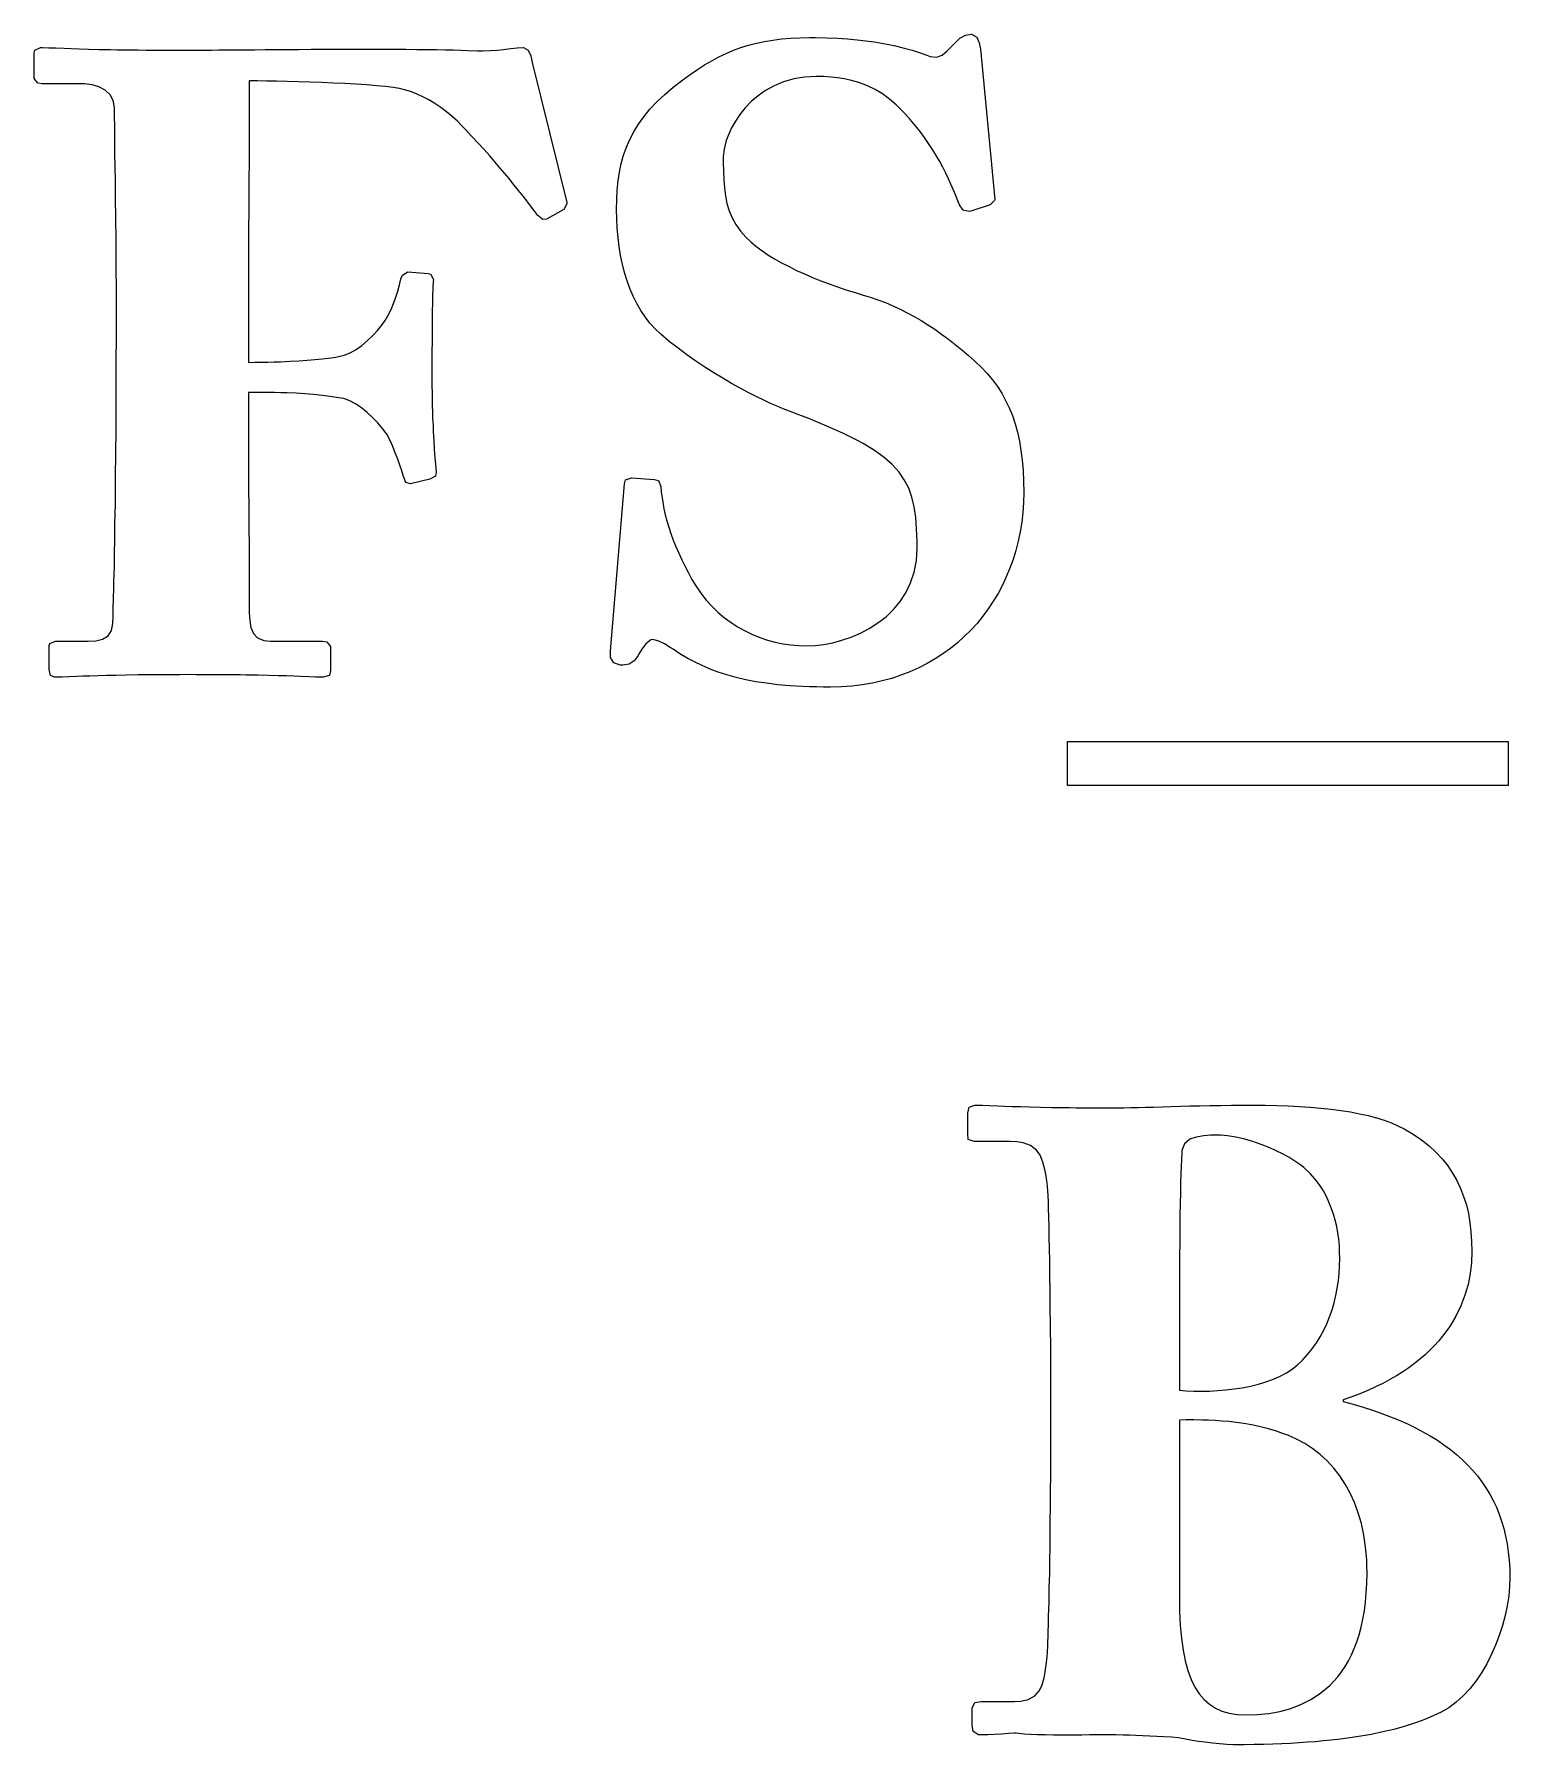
# Model space of a CAD drawing. Extents: x 9 to 342, y 7 to 196.
# Drawn here: x 107.5 to 114.53, y 12.86 to 21.01 of the extents above; entities that cross this region are included whole.
import ezdxf

# ---------------------------------------------------------------- set-up
doc = ezdxf.new("R2010")
doc.units = 0
doc.layers.add('BLACK', color=7, linetype='CONTINUOUS')

msp = doc.modelspace()

# ---------------------------------------------------------------- linework, layer by layer
at = {"layer": 'BLACK', "linetype": 'CONTINUOUS'}
for p, q in [((107.505, 20.9379), (107.532, 20.9513)), ((107.532, 20.9513), (107.542, 20.9511)), ((107.542, 20.9511), (107.572, 20.95)), ((107.572, 20.95), (107.603, 20.9487)), ((107.603, 20.9487), (107.645, 20.9471)), ((109.774, 20.9459), (109.804, 20.9492)), ((109.804, 20.9492), (109.834, 20.9513)), ((109.834, 20.9513), (109.856, 20.939)), ((110.835, 20.9376), (110.87, 20.9507)), ((110.87, 20.9507), (110.906, 20.9621)), ((110.906, 20.9621), (110.944, 20.9719)), ((110.944, 20.9719), (110.982, 20.98)), ((110.982, 20.98), (111.022, 20.9867)), ((111.022, 20.9867), (111.063, 20.9917)), ((111.063, 20.9917), (111.106, 20.9953)), ((111.106, 20.9953), (111.151, 20.9975)), ((111.151, 20.9975), (111.197, 20.9982)), ((111.197, 20.9982), (111.226, 20.998)), ((111.226, 20.998), (111.28, 20.9969)), ((111.28, 20.9969), (111.331, 20.9947)), ((111.331, 20.9947), (111.379, 20.9916)), ((111.379, 20.9916), (111.424, 20.9877)), ((111.424, 20.9877), (111.466, 20.983)), ((111.466, 20.983), (111.505, 20.9776)), ((111.505, 20.9776), (111.542, 20.9718)), ((111.542, 20.9718), (111.575, 20.9655)), ((111.575, 20.9655), (111.607, 20.9588)), ((111.607, 20.9588), (111.649, 20.9484)), ((111.853, 20.9351), (111.907, 20.9894)), ((111.907, 20.9894), (111.914, 20.9953)), ((111.914, 20.9953), (111.94, 21.0096)), ((111.94, 21.0096), (111.97, 21.0143)), ((111.97, 21.0143), (111.994, 21.0006)), ((111.994, 21.0006), (112.006, 20.9737)), ((112.006, 20.9737), (112.012, 20.9432)), ((107.502, 20.9256), (107.505, 20.9379)), ((107.502, 20.804), (107.502, 20.9256)), ((107.645, 20.9471), (107.678, 20.9459)), ((107.678, 20.9459), (107.716, 20.9447)), ((107.716, 20.9447), (107.76, 20.9434)), ((107.76, 20.9434), (107.81, 20.9422)), ((107.81, 20.9422), (107.866, 20.9411)), ((107.866, 20.9411), (107.896, 20.9406)), ((107.896, 20.9406), (107.928, 20.9401)), ((107.928, 20.9401), (107.962, 20.9397)), ((107.962, 20.9397), (107.998, 20.9393)), ((107.998, 20.9393), (108.035, 20.9389)), ((108.035, 20.9389), (108.074, 20.9386)), ((108.074, 20.9386), (108.115, 20.9384)), ((108.115, 20.9384), (108.158, 20.9382)), ((108.158, 20.9382), (108.203, 20.9381)), ((108.203, 20.9381), (108.25, 20.9381)), ((108.25, 20.9381), (108.273, 20.9382)), ((108.273, 20.9382), (108.318, 20.9386)), ((108.318, 20.9386), (108.347, 20.9389)), ((108.347, 20.9389), (108.381, 20.9392)), ((108.381, 20.9392), (108.419, 20.9395)), ((108.419, 20.9395), (108.46, 20.9399)), ((108.46, 20.9399), (108.505, 20.9402)), ((108.505, 20.9402), (108.552, 20.9406)), ((108.552, 20.9406), (108.603, 20.941)), ((108.603, 20.941), (108.655, 20.9414)), ((108.655, 20.9414), (108.709, 20.9417)), ((108.709, 20.9417), (108.765, 20.942)), ((108.765, 20.942), (108.822, 20.9423)), ((108.822, 20.9423), (108.879, 20.9426)), ((108.879, 20.9426), (108.937, 20.9428)), ((108.937, 20.9428), (108.995, 20.9429)), ((108.995, 20.9429), (109.053, 20.943)), ((109.053, 20.943), (109.11, 20.943)), ((109.11, 20.943), (109.167, 20.9429)), ((109.167, 20.9429), (109.221, 20.9427)), ((109.221, 20.9427), (109.274, 20.9425)), ((109.274, 20.9425), (109.325, 20.9421)), ((109.325, 20.9421), (109.374, 20.9416)), ((109.374, 20.9416), (109.42, 20.941)), ((109.42, 20.941), (109.462, 20.9403)), ((109.462, 20.9403), (109.501, 20.9394)), ((109.501, 20.9394), (109.537, 20.9384)), ((109.537, 20.9384), (109.568, 20.9372)), ((109.568, 20.9372), (109.615, 20.9344)), ((109.615, 20.9344), (109.641, 20.9348)), ((109.641, 20.9348), (109.675, 20.9365)), ((109.675, 20.9365), (109.708, 20.939)), ((109.708, 20.939), (109.739, 20.942)), ((109.739, 20.942), (109.774, 20.9459)), ((109.856, 20.939), (109.869, 20.9105)), ((109.869, 20.9105), (109.876, 20.8802)), ((109.876, 20.8802), (110.04, 20.2127)), ((110.663, 20.8461), (110.697, 20.868)), ((110.697, 20.868), (110.731, 20.8881)), ((110.731, 20.8881), (110.765, 20.9064)), ((110.765, 20.9064), (110.8, 20.9229)), ((110.8, 20.9229), (110.835, 20.9376)), ((111.649, 20.9484), (111.687, 20.9377)), ((111.687, 20.9377), (111.72, 20.9272)), ((111.72, 20.9272), (111.756, 20.9139)), ((111.756, 20.9139), (111.772, 20.9087)), ((111.772, 20.9087), (111.802, 20.9055)), ((111.802, 20.9055), (111.83, 20.9151)), ((111.83, 20.9151), (111.853, 20.9351)), ((112.012, 20.9432), (112.08, 20.2259)), ((107.52, 20.7809), (107.502, 20.804)), ((108.566, 20.7914), (108.527, 20.7915)), ((108.527, 20.7915), (108.527, 20.7724)), ((108.609, 20.7909), (108.566, 20.7914)), ((108.657, 20.7902), (108.609, 20.7909)), ((108.708, 20.7891), (108.657, 20.7902)), ((108.761, 20.7877), (108.708, 20.7891)), ((108.817, 20.786), (108.761, 20.7877)), ((108.873, 20.784), (108.817, 20.786)), ((110.548, 20.7614), (110.593, 20.7967)), ((110.593, 20.7967), (110.628, 20.8223)), ((110.628, 20.8223), (110.663, 20.8461)), ((111.073, 20.787), (111.029, 20.7686)), ((111.122, 20.8009), (111.073, 20.787)), ((111.174, 20.8097), (111.122, 20.8009)), ((111.231, 20.8128), (111.174, 20.8097)), ((111.266, 20.8121), (111.231, 20.8128)), ((111.299, 20.81), (111.266, 20.8121)), ((111.331, 20.8066), (111.299, 20.81)), ((111.362, 20.8018), (111.331, 20.8066)), ((111.391, 20.7956), (111.362, 20.8018)), ((111.433, 20.7837), (111.391, 20.7956)), ((107.54, 20.7783), (107.52, 20.7809)), ((107.713, 20.7783), (107.54, 20.7783)), ((107.743, 20.7772), (107.713, 20.7783)), ((107.779, 20.7724), (107.743, 20.7772)), ((107.81, 20.7637), (107.779, 20.7724)), ((107.841, 20.7476), (107.81, 20.7637)), ((107.864, 20.7256), (107.841, 20.7476)), ((107.879, 20.698), (107.864, 20.7256)), ((108.527, 20.7724), (108.527, 20.7371)), ((108.527, 20.7371), (108.527, 20.6874)), ((108.929, 20.7816), (108.873, 20.784)), ((108.983, 20.7789), (108.929, 20.7816)), ((109.037, 20.7759), (108.983, 20.7789)), ((109.087, 20.7724), (109.037, 20.7759)), ((109.134, 20.7686), (109.087, 20.7724)), ((109.176, 20.7645), (109.134, 20.7686)), ((109.213, 20.76), (109.176, 20.7645)), ((109.243, 20.7551), (109.213, 20.76)), ((109.267, 20.7498), (109.243, 20.7551)), ((109.295, 20.7412), (109.267, 20.7498)), ((109.324, 20.73), (109.295, 20.7412)), ((109.354, 20.7165), (109.324, 20.73)), ((109.383, 20.7009), (109.354, 20.7165)), ((110.47, 20.6914), (110.507, 20.7264)), ((110.507, 20.7264), (110.548, 20.7614)), ((110.952, 20.721), (110.919, 20.6931)), ((110.988, 20.7464), (110.952, 20.721)), ((111.029, 20.7686), (110.988, 20.7464)), ((111.473, 20.7688), (111.433, 20.7837)), ((111.51, 20.7508), (111.473, 20.7688)), ((111.545, 20.7297), (111.51, 20.7508)), ((111.579, 20.7054), (111.545, 20.7297)), ((111.611, 20.6781), (111.579, 20.7054)), ((107.885, 20.6647), (107.879, 20.698)), ((107.885, 20.6574), (107.885, 20.6647)), ((107.885, 20.6177), (107.885, 20.6574)), ((108.527, 20.6255), (108.526, 20.5905)), ((108.527, 20.6874), (108.527, 20.6578)), ((108.527, 20.6578), (108.527, 20.6255)), ((109.412, 20.6834), (109.383, 20.7009)), ((109.44, 20.6643), (109.412, 20.6834)), ((109.467, 20.6438), (109.44, 20.6643)), ((109.494, 20.6222), (109.467, 20.6438)), ((110.408, 20.6213), (110.437, 20.6565)), ((110.437, 20.6565), (110.47, 20.6914)), ((110.865, 20.6321), (110.844, 20.6003)), ((110.891, 20.6632), (110.865, 20.6321)), ((110.919, 20.6931), (110.891, 20.6632)), ((111.641, 20.6477), (111.611, 20.6781)), ((111.651, 20.6369), (111.641, 20.6477)), ((111.677, 20.6085), (111.651, 20.6369)), ((107.886, 20.582), (107.885, 20.6177)), ((107.886, 20.5377), (107.886, 20.582)), ((108.526, 20.5905), (108.526, 20.5532)), ((108.526, 20.5532), (108.526, 20.5139)), ((109.519, 20.5997), (109.494, 20.6222)), ((109.542, 20.5764), (109.519, 20.5997)), ((109.557, 20.5607), (109.542, 20.5764)), ((109.588, 20.5275), (109.557, 20.5607)), ((110.341, 20.5132), (110.36, 20.5498)), ((110.36, 20.5498), (110.382, 20.5858)), ((110.382, 20.5858), (110.408, 20.6213)), ((110.826, 20.5685), (110.812, 20.5373)), ((110.844, 20.6003), (110.826, 20.5685)), ((111.701, 20.5798), (111.677, 20.6085)), ((111.724, 20.5511), (111.701, 20.5798)), ((111.745, 20.5222), (111.724, 20.5511)), ((107.887, 20.4861), (107.886, 20.5377)), ((107.887, 20.4287), (107.887, 20.4861)), ((108.526, 20.5139), (108.526, 20.4727)), ((108.526, 20.4727), (108.526, 20.4299)), ((109.618, 20.4953), (109.588, 20.5275)), ((109.646, 20.4643), (109.618, 20.4953)), ((109.673, 20.4344), (109.646, 20.4643)), ((110.311, 20.4374), (110.325, 20.4758)), ((110.325, 20.4758), (110.341, 20.5132)), ((110.79, 20.4664), (110.786, 20.4318)), ((110.8, 20.5075), (110.79, 20.4664)), ((110.812, 20.5373), (110.8, 20.5075)), ((111.765, 20.4934), (111.745, 20.5222)), ((111.784, 20.4647), (111.765, 20.4934)), ((111.801, 20.4362), (111.784, 20.4647)), ((107.888, 20.3982), (107.887, 20.4287)), ((107.888, 20.3668), (107.888, 20.3982)), ((108.526, 20.3858), (108.525, 20.3406)), ((108.526, 20.4299), (108.526, 20.3858)), ((109.698, 20.4058), (109.673, 20.4344)), ((109.722, 20.3783), (109.698, 20.4058)), ((109.744, 20.3521), (109.722, 20.3783)), ((110.292, 20.3574), (110.3, 20.398)), ((110.3, 20.398), (110.311, 20.4374)), ((110.786, 20.4318), (110.786, 20.403)), ((110.786, 20.403), (110.787, 20.3611)), ((111.818, 20.4079), (111.801, 20.4362)), ((111.833, 20.38), (111.818, 20.4079)), ((111.847, 20.3525), (111.833, 20.38)), ((107.889, 20.3346), (107.888, 20.3668)), ((107.889, 20.3019), (107.889, 20.3346)), ((107.89, 20.2687), (107.889, 20.3019)), ((108.525, 20.3406), (108.525, 20.2945)), ((109.765, 20.3271), (109.744, 20.3521)), ((109.784, 20.3034), (109.765, 20.3271)), ((109.81, 20.2702), (109.784, 20.3034)), ((110.281, 20.2719), (110.285, 20.3154)), ((110.285, 20.3154), (110.292, 20.3574)), ((110.787, 20.3611), (110.789, 20.3206)), ((110.789, 20.3206), (110.792, 20.2816)), ((111.86, 20.3256), (111.847, 20.3525)), ((111.877, 20.2862), (111.86, 20.3256)), ((107.89, 20.2353), (107.89, 20.2687)), ((107.89, 20.2018), (107.89, 20.2353)), ((108.525, 20.2945), (108.525, 20.2479)), ((108.525, 20.2479), (108.525, 20.201)), ((109.834, 20.2402), (109.81, 20.2702)), ((109.855, 20.2132), (109.834, 20.2402)), ((110.278, 20.1797), (110.279, 20.2267)), ((110.279, 20.2267), (110.281, 20.2719)), ((110.792, 20.2816), (110.797, 20.244)), ((110.797, 20.244), (110.804, 20.2078)), ((111.893, 20.2484), (111.877, 20.2862)), ((111.907, 20.2125), (111.893, 20.2484)), ((112.079, 20.2215), (112.058, 20.2009)), ((112.08, 20.2259), (112.079, 20.2215)), ((107.891, 20.1684), (107.89, 20.2018)), ((107.891, 20.1353), (107.891, 20.1684)), ((107.891, 20.1026), (107.891, 20.1353)), ((108.525, 20.1539), (108.524, 20.107)), ((108.525, 20.201), (108.525, 20.1539)), ((109.873, 20.1894), (109.855, 20.2132)), ((109.884, 20.1753), (109.873, 20.1894)), ((109.903, 20.1499), (109.884, 20.1753)), ((109.926, 20.1309), (109.903, 20.1499)), ((109.943, 20.1335), (109.926, 20.1309)), ((110.027, 20.1797), (109.943, 20.1335)), ((110.041, 20.2068), (110.027, 20.1797)), ((110.04, 20.2127), (110.041, 20.2068)), ((110.279, 20.1343), (110.278, 20.1797)), ((110.281, 20.0896), (110.279, 20.1343)), ((110.804, 20.2078), (110.815, 20.1729)), ((110.815, 20.1729), (110.828, 20.1392)), ((110.828, 20.1392), (110.846, 20.1068)), ((111.912, 20.2009), (111.907, 20.2125)), ((111.929, 20.1765), (111.912, 20.2009)), ((111.958, 20.1692), (111.929, 20.1765)), ((111.966, 20.1716), (111.958, 20.1692)), ((112.058, 20.2009), (111.966, 20.1716)), ((107.892, 20.0706), (107.891, 20.1026)), ((107.892, 20.0394), (107.892, 20.0706)), ((108.524, 20.107), (108.524, 20.0605)), ((108.524, 20.0605), (108.524, 20.0147)), ((110.285, 20.0456), (110.281, 20.0896)), ((110.846, 20.1068), (110.868, 20.0756)), ((110.868, 20.0756), (110.895, 20.0456)), ((107.892, 20.0092), (107.892, 20.0394)), ((107.893, 19.9524), (107.892, 20.0092)), ((108.524, 20.0147), (108.524, 19.9698)), ((110.29, 20.0023), (110.285, 20.0456)), ((110.297, 19.96), (110.29, 20.0023)), ((110.895, 20.0456), (110.917, 20.0246)), ((110.917, 20.0246), (110.942, 20.0039)), ((110.942, 20.0039), (110.97, 19.9836)), ((110.97, 19.9836), (110.999, 19.9637)), ((107.893, 19.9016), (107.893, 19.9524)), ((107.893, 19.8582), (107.893, 19.9016)), ((108.524, 19.926), (108.523, 19.8836)), ((108.524, 19.9698), (108.524, 19.926)), ((110.306, 19.9187), (110.297, 19.96)), ((110.316, 19.8786), (110.306, 19.9187)), ((110.999, 19.9637), (111.031, 19.9442)), ((111.031, 19.9442), (111.064, 19.9252)), ((111.064, 19.9252), (111.1, 19.9068)), ((111.1, 19.9068), (111.136, 19.889)), ((111.136, 19.889), (111.174, 19.8718)), ((107.894, 19.8397), (107.893, 19.8582)), ((107.894, 19.5466), (107.894, 19.8397)), ((108.523, 19.8836), (108.523, 19.8429)), ((108.523, 19.8429), (108.523, 19.804)), ((109.235, 19.7902), (109.243, 19.8197)), ((109.243, 19.8197), (109.25, 19.8485)), ((109.25, 19.8485), (109.257, 19.8668)), ((109.257, 19.8668), (109.283, 19.8822)), ((109.283, 19.8822), (109.38, 19.8734)), ((109.38, 19.8734), (109.392, 19.8706)), ((109.392, 19.8706), (109.405, 19.8441)), ((109.404, 19.8366), (109.402, 19.8056)), ((109.405, 19.8441), (109.404, 19.8366)), ((110.328, 19.8396), (110.316, 19.8786)), ((110.341, 19.802), (110.328, 19.8396)), ((111.174, 19.8718), (111.212, 19.8553)), ((111.212, 19.8553), (111.252, 19.8395)), ((111.252, 19.8395), (111.291, 19.8245)), ((111.291, 19.8245), (111.331, 19.8103)), ((111.331, 19.8103), (111.371, 19.7969)), ((108.523, 19.804), (108.523, 19.7673)), ((108.523, 19.7673), (108.523, 19.733)), ((108.523, 19.733), (108.523, 19.7014)), ((109.203, 19.7026), (109.215, 19.7312)), ((109.215, 19.7312), (109.225, 19.7605)), ((109.225, 19.7605), (109.235, 19.7902)), ((109.4, 19.731), (109.399, 19.6956)), ((109.401, 19.7636), (109.4, 19.731)), ((109.402, 19.8056), (109.401, 19.7636)), ((110.357, 19.7658), (110.341, 19.802)), ((110.374, 19.7312), (110.357, 19.7658)), ((110.393, 19.6982), (110.374, 19.7312)), ((111.371, 19.7969), (111.41, 19.7845)), ((111.41, 19.7845), (111.449, 19.773)), ((111.449, 19.773), (111.487, 19.7615)), ((111.487, 19.7615), (111.523, 19.7489)), ((111.523, 19.7489), (111.559, 19.7352)), ((111.559, 19.7352), (111.594, 19.7203)), ((108.523, 19.7014), (108.523, 19.647)), ((108.523, 19.647), (108.523, 19.4506)), ((109.157, 19.6265), (109.174, 19.6498)), ((109.174, 19.6498), (109.189, 19.6753)), ((109.189, 19.6753), (109.203, 19.7026)), ((109.399, 19.6583), (109.398, 19.6199)), ((109.399, 19.6956), (109.399, 19.6583)), ((110.414, 19.6669), (110.393, 19.6982)), ((110.437, 19.6375), (110.414, 19.6669)), ((111.594, 19.7203), (111.629, 19.7044)), ((111.629, 19.7044), (111.663, 19.6874)), ((111.663, 19.6874), (111.696, 19.6692)), ((111.696, 19.6692), (111.729, 19.6499)), ((111.729, 19.6499), (111.762, 19.6295)), ((109.091, 19.5541), (109.118, 19.5806)), ((109.118, 19.5806), (109.138, 19.6026)), ((109.138, 19.6026), (109.157, 19.6265)), ((109.398, 19.6199), (109.398, 19.5812)), ((109.398, 19.5812), (109.398, 19.5431)), ((110.461, 19.6101), (110.437, 19.6375)), ((110.488, 19.5847), (110.461, 19.6101)), ((110.529, 19.5507), (110.488, 19.5847)), ((111.762, 19.6295), (111.795, 19.608)), ((111.795, 19.608), (111.827, 19.5852)), ((111.827, 19.5852), (111.859, 19.5614)), ((107.893, 19.4793), (107.894, 19.5466)), ((108.946, 19.4764), (108.98, 19.4849)), ((108.98, 19.4849), (109.008, 19.4964)), ((109.008, 19.4964), (109.036, 19.5119)), ((109.036, 19.5119), (109.064, 19.5312)), ((109.064, 19.5312), (109.091, 19.5541)), ((109.398, 19.5431), (109.397, 19.5064)), ((109.397, 19.5064), (109.397, 19.4719)), ((110.571, 19.5179), (110.529, 19.5507)), ((110.613, 19.4864), (110.571, 19.5179)), ((110.656, 19.4563), (110.613, 19.4864)), ((111.859, 19.5614), (111.891, 19.5364)), ((111.891, 19.5364), (111.923, 19.5102)), ((111.923, 19.5102), (111.955, 19.4828)), ((111.955, 19.4828), (111.987, 19.4543)), ((107.893, 19.4131), (107.893, 19.4793)), ((107.893, 19.3481), (107.893, 19.4131)), ((108.523, 19.4506), (108.554, 19.4508)), ((108.554, 19.4508), (108.585, 19.4512)), ((108.585, 19.4512), (108.615, 19.4519)), ((108.615, 19.4519), (108.646, 19.4528)), ((108.646, 19.4528), (108.676, 19.4539)), ((108.676, 19.4539), (108.72, 19.456)), ((108.72, 19.456), (108.763, 19.4584)), ((108.763, 19.4584), (108.803, 19.4612)), ((108.803, 19.4612), (108.84, 19.4642)), ((108.84, 19.4642), (108.874, 19.4675)), ((108.874, 19.4675), (108.905, 19.4709)), ((108.905, 19.4709), (108.939, 19.4755)), ((108.939, 19.4755), (108.946, 19.4764)), ((109.397, 19.4719), (109.397, 19.4405)), ((109.397, 19.4405), (109.397, 19.4008)), ((109.397, 19.4008), (109.397, 19.3664)), ((110.699, 19.4276), (110.656, 19.4563)), ((110.742, 19.4003), (110.699, 19.4276)), ((110.784, 19.3745), (110.742, 19.4003)), ((111.987, 19.4543), (112.017, 19.4264)), ((112.017, 19.4264), (112.044, 19.3974)), ((107.893, 19.2844), (107.893, 19.3481)), ((109.397, 19.3664), (109.397, 19.3374)), ((109.397, 19.3374), (109.398, 19.3074)), ((110.826, 19.3503), (110.784, 19.3745)), ((110.866, 19.3278), (110.826, 19.3503)), ((110.905, 19.3069), (110.866, 19.3278)), ((112.044, 19.3974), (112.07, 19.3674)), ((112.07, 19.3674), (112.093, 19.3361)), ((112.093, 19.3361), (112.114, 19.3036)), ((107.893, 19.2221), (107.893, 19.2844)), ((108.555, 19.3077), (108.523, 19.3077)), ((108.523, 19.3077), (108.523, 19.1473)), ((108.586, 19.3075), (108.555, 19.3077)), ((108.617, 19.3072), (108.586, 19.3075)), ((108.648, 19.3067), (108.617, 19.3072)), ((108.677, 19.3059), (108.648, 19.3067)), ((108.707, 19.305), (108.677, 19.3059)), ((108.75, 19.3031), (108.707, 19.305)), ((108.792, 19.3006), (108.75, 19.3031)), ((108.833, 19.2973), (108.792, 19.3006)), ((108.874, 19.2932), (108.833, 19.2973)), ((108.913, 19.2882), (108.874, 19.2932)), ((108.952, 19.2823), (108.913, 19.2882)), ((108.977, 19.2777), (108.952, 19.2823)), ((109.006, 19.2673), (108.977, 19.2777)), ((109.034, 19.2525), (109.006, 19.2673)), ((109.062, 19.234), (109.034, 19.2525)), ((109.398, 19.3074), (109.398, 19.2768)), ((109.398, 19.2768), (109.399, 19.2456)), ((109.399, 19.2456), (109.4, 19.2143)), ((110.943, 19.2877), (110.905, 19.3069)), ((110.979, 19.2703), (110.943, 19.2877)), ((111.012, 19.2548), (110.979, 19.2703)), ((111.043, 19.2412), (111.012, 19.2548)), ((111.072, 19.2295), (111.043, 19.2412)), ((112.114, 19.3036), (112.132, 19.2696)), ((112.132, 19.2696), (112.149, 19.2342)), ((107.892, 19.1611), (107.893, 19.2221)), ((107.892, 19.1015), (107.892, 19.1611)), ((109.089, 19.2124), (109.062, 19.234)), ((109.115, 19.1885), (109.089, 19.2124)), ((109.14, 19.1628), (109.115, 19.1885)), ((109.162, 19.1362), (109.14, 19.1628)), ((109.4, 19.2143), (109.401, 19.1831)), ((109.401, 19.1831), (109.403, 19.1521)), ((111.097, 19.2198), (111.072, 19.2295)), ((111.147, 19.2008), (111.097, 19.2198)), ((111.194, 19.1824), (111.147, 19.2008)), ((111.238, 19.1644), (111.194, 19.1824)), ((111.28, 19.1469), (111.238, 19.1644)), ((112.149, 19.2342), (112.164, 19.1971)), ((112.164, 19.1971), (112.177, 19.1583)), ((112.177, 19.1583), (112.188, 19.1177)), ((107.891, 19.0433), (107.892, 19.1015)), ((108.523, 19.1473), (108.523, 19.1337)), ((108.523, 19.1337), (108.523, 19.0973)), ((108.523, 19.0973), (108.523, 19.05)), ((109.182, 19.1092), (109.162, 19.1362)), ((109.199, 19.0776), (109.182, 19.1092)), ((109.211, 19.0502), (109.199, 19.0776)), ((109.403, 19.1521), (109.404, 19.1216)), ((109.404, 19.1216), (109.407, 19.0775)), ((109.407, 19.0775), (109.409, 19.036)), ((111.319, 19.1297), (111.28, 19.1469)), ((111.356, 19.1128), (111.319, 19.1297)), ((111.391, 19.0961), (111.356, 19.1128)), ((111.423, 19.0797), (111.391, 19.0961)), ((111.453, 19.0633), (111.423, 19.0797)), ((112.188, 19.1177), (112.198, 19.0752)), ((112.198, 19.0752), (112.205, 19.0306)), ((107.891, 18.9867), (107.891, 19.0433)), ((108.523, 19.05), (108.523, 18.9935)), ((108.523, 18.9935), (108.524, 18.9624)), ((109.223, 19.0201), (109.211, 19.0502)), ((109.235, 18.9893), (109.223, 19.0201)), ((109.409, 19.036), (109.412, 18.998)), ((109.412, 18.998), (109.414, 18.9643)), ((111.481, 19.0469), (111.453, 19.0633)), ((111.507, 19.0305), (111.481, 19.0469)), ((111.553, 18.9974), (111.507, 19.0305)), ((111.592, 18.9635), (111.553, 18.9974)), ((112.205, 19.0306), (112.211, 18.9839)), ((107.89, 18.9316), (107.891, 18.9867)), ((107.89, 18.8782), (107.89, 18.9316)), ((108.524, 18.9624), (108.524, 18.9297)), ((108.524, 18.9297), (108.524, 18.8957)), ((109.245, 18.96), (109.235, 18.9893)), ((109.256, 18.9284), (109.245, 18.96)), ((109.262, 18.9062), (109.256, 18.9284)), ((109.414, 18.9643), (109.418, 18.9275)), ((109.418, 18.9275), (109.414, 18.9086)), ((111.624, 18.9281), (111.592, 18.9635)), ((111.649, 18.8907), (111.624, 18.9281)), ((112.211, 18.9839), (112.215, 18.935)), ((112.215, 18.935), (112.217, 18.8837)), ((107.889, 18.8263), (107.89, 18.8782)), ((108.524, 18.8957), (108.524, 18.8605)), ((108.524, 18.8605), (108.524, 18.8244)), ((109.274, 18.8786), (109.262, 18.9062)), ((109.296, 18.8725), (109.274, 18.8786)), ((109.388, 18.8938), (109.296, 18.8725)), ((109.414, 18.9086), (109.388, 18.8938)), ((110.248, 18.0753), (110.316, 18.8718)), ((110.316, 18.8718), (110.321, 18.8902)), ((110.321, 18.8902), (110.349, 18.9011)), ((110.349, 18.9011), (110.458, 18.893)), ((110.458, 18.893), (110.478, 18.888)), ((110.478, 18.888), (110.488, 18.8593)), ((110.488, 18.8593), (110.49, 18.8343)), ((110.49, 18.8343), (110.496, 18.7948)), ((111.67, 18.851), (111.649, 18.8907)), ((111.685, 18.8082), (111.67, 18.851)), ((112.217, 18.8837), (112.218, 18.83)), ((112.218, 18.83), (112.217, 18.7824)), ((107.888, 18.7278), (107.889, 18.7762)), ((107.889, 18.7762), (107.889, 18.8263)), ((108.524, 18.8244), (108.525, 18.7876)), ((108.525, 18.7876), (108.525, 18.7503)), ((108.525, 18.7503), (108.525, 18.7128)), ((110.496, 18.7948), (110.503, 18.7532)), ((110.503, 18.7532), (110.51, 18.7245)), ((111.696, 18.762), (111.685, 18.8082)), ((111.704, 18.7118), (111.696, 18.762)), ((112.217, 18.7824), (112.214, 18.7353)), ((107.886, 18.6364), (107.887, 18.6812)), ((107.887, 18.6812), (107.888, 18.7278)), ((108.525, 18.7128), (108.525, 18.6752)), ((108.525, 18.6752), (108.525, 18.6379)), ((110.51, 18.7245), (110.518, 18.6951)), ((110.518, 18.6951), (110.527, 18.6651)), ((111.708, 18.6571), (111.704, 18.7118)), ((112.209, 18.689), (112.201, 18.6433)), ((112.214, 18.7353), (112.209, 18.689)), ((107.885, 18.5525), (107.886, 18.5935)), ((107.886, 18.5935), (107.886, 18.6364)), ((108.525, 18.6379), (108.526, 18.601)), ((108.526, 18.601), (108.526, 18.5648)), ((110.527, 18.6651), (110.537, 18.6346)), ((110.537, 18.6346), (110.548, 18.6038)), ((110.548, 18.6038), (110.56, 18.5727)), ((111.71, 18.5974), (111.708, 18.6571)), ((111.71, 18.5655), (111.71, 18.5974)), ((112.192, 18.5985), (112.181, 18.5545)), ((112.201, 18.6433), (112.192, 18.5985)), ((107.884, 18.5135), (107.885, 18.5525)), ((107.884, 18.4764), (107.884, 18.5135)), ((108.526, 18.5648), (108.526, 18.5294)), ((108.526, 18.5294), (108.526, 18.4952)), ((110.56, 18.5727), (110.574, 18.5413)), ((110.574, 18.5413), (110.588, 18.5099)), ((110.588, 18.5099), (110.604, 18.4785)), ((111.696, 18.4504), (111.707, 18.5057)), ((111.707, 18.5057), (111.709, 18.535)), ((111.709, 18.535), (111.71, 18.5655)), ((112.168, 18.5115), (112.152, 18.4694)), ((112.181, 18.5545), (112.168, 18.5115)), ((107.882, 18.4087), (107.883, 18.4415)), ((107.883, 18.4415), (107.884, 18.4764)), ((108.526, 18.4952), (108.526, 18.4623)), ((108.526, 18.4623), (108.526, 18.431)), ((108.526, 18.431), (108.527, 18.374)), ((110.604, 18.4785), (110.62, 18.4472)), ((110.62, 18.4472), (110.637, 18.4161)), ((111.679, 18.3996), (111.696, 18.4504)), ((112.135, 18.4284), (112.117, 18.3884)), ((112.152, 18.4694), (112.135, 18.4284)), ((107.88, 18.3233), (107.882, 18.378)), ((107.882, 18.378), (107.882, 18.4087)), ((108.527, 18.374), (108.527, 18.3259)), ((110.637, 18.4161), (110.656, 18.3852)), ((110.656, 18.3852), (110.68, 18.3503)), ((110.68, 18.3503), (110.705, 18.3177)), ((111.629, 18.3108), (111.657, 18.3531)), ((111.657, 18.3531), (111.679, 18.3996)), ((112.096, 18.3496), (112.073, 18.312)), ((112.117, 18.3884), (112.096, 18.3496)), ((107.878, 18.2417), (107.879, 18.2777)), ((107.879, 18.2777), (107.88, 18.3233)), ((108.527, 18.3259), (108.527, 18.2887)), ((108.527, 18.2887), (108.527, 18.257)), ((110.705, 18.3177), (110.733, 18.2874)), ((110.733, 18.2874), (110.762, 18.2594)), ((110.762, 18.2594), (110.792, 18.2337)), ((111.562, 18.2387), (111.597, 18.2727)), ((111.597, 18.2727), (111.629, 18.3108)), ((112.049, 18.2756), (112.023, 18.2406)), ((112.073, 18.312), (112.049, 18.2756)), ((107.871, 18.1736), (107.877, 18.2065)), ((107.877, 18.2065), (107.878, 18.2417)), ((108.527, 18.257), (108.529, 18.2184)), ((108.529, 18.2184), (108.535, 18.1877)), ((108.535, 18.1877), (108.547, 18.1592)), ((110.792, 18.2337), (110.824, 18.2104)), ((110.824, 18.2104), (110.857, 18.1893)), ((110.857, 18.1893), (110.89, 18.1705)), ((111.44, 18.1601), (111.482, 18.1825)), ((111.482, 18.1825), (111.523, 18.2087)), ((111.523, 18.2087), (111.562, 18.2387)), ((111.996, 18.207), (111.966, 18.1748)), ((112.023, 18.2406), (111.996, 18.207)), ((107.574, 18.1009), (107.576, 18.1103)), ((107.574, 17.9874), (107.574, 18.1009)), ((107.576, 18.1103), (107.603, 18.1222)), ((107.603, 18.1222), (107.751, 18.1222)), ((107.751, 18.1222), (107.759, 18.1222)), ((107.759, 18.1222), (107.795, 18.1242)), ((107.795, 18.1242), (107.828, 18.1311)), ((107.828, 18.1311), (107.855, 18.1471)), ((107.855, 18.1471), (107.871, 18.1736)), ((108.547, 18.1592), (108.567, 18.1373)), ((108.567, 18.1373), (108.597, 18.1248)), ((108.597, 18.1248), (108.628, 18.1222)), ((108.628, 18.1222), (108.876, 18.1222)), ((108.876, 18.1222), (108.896, 18.1196)), ((108.896, 18.1196), (108.914, 18.0965)), ((108.914, 18.0965), (108.914, 17.983)), ((110.417, 18.1096), (110.398, 18.0839)), ((110.441, 18.1282), (110.417, 18.1096)), ((110.45, 18.1295), (110.441, 18.1282)), ((110.479, 18.1228), (110.45, 18.1295)), ((110.506, 18.109), (110.479, 18.1228)), ((110.533, 18.0923), (110.506, 18.109)), ((110.89, 18.1705), (110.925, 18.1539)), ((110.925, 18.1539), (110.961, 18.1396)), ((110.961, 18.1396), (110.997, 18.1275)), ((110.997, 18.1275), (111.034, 18.1176)), ((111.034, 18.1176), (111.072, 18.11)), ((111.072, 18.11), (111.109, 18.1046)), ((111.109, 18.1046), (111.147, 18.1013)), ((111.147, 18.1013), (111.185, 18.1002)), ((111.185, 18.1002), (111.224, 18.1018)), ((111.224, 18.1018), (111.265, 18.1066)), ((111.265, 18.1066), (111.308, 18.1148)), ((111.308, 18.1148), (111.352, 18.1263)), ((111.352, 18.1263), (111.396, 18.1414)), ((111.396, 18.1414), (111.44, 18.1601)), ((111.903, 18.1149), (111.869, 18.0874)), ((111.935, 18.1441), (111.903, 18.1149)), ((111.966, 18.1748), (111.935, 18.1441)), ((110.249, 18.045), (110.248, 18.0753)), ((110.265, 18.0184), (110.249, 18.045)), ((110.295, 18.0084), (110.265, 18.0184)), ((110.362, 18.0286), (110.337, 18.0117)), ((110.38, 18.0542), (110.362, 18.0286)), ((110.383, 18.0584), (110.38, 18.0542)), ((110.398, 18.0839), (110.383, 18.0584)), ((110.547, 18.0834), (110.533, 18.0923)), ((110.58, 18.0619), (110.547, 18.0834)), ((110.614, 18.0417), (110.58, 18.0619)), ((110.649, 18.0229), (110.614, 18.0417)), ((110.686, 18.0054), (110.649, 18.0229)), ((111.758, 18.0151), (111.718, 17.9946)), ((111.796, 18.0374), (111.758, 18.0151)), ((111.833, 18.0615), (111.796, 18.0374)), ((111.869, 18.0874), (111.833, 18.0615)), ((107.58, 17.9577), (107.574, 17.9874)), ((107.599, 17.95), (107.58, 17.9577)), ((107.636, 17.9508), (107.599, 17.95)), ((107.667, 17.9519), (107.636, 17.9508)), ((107.705, 17.9534), (107.667, 17.9519)), ((107.734, 17.9545), (107.705, 17.9534)), ((107.767, 17.9556), (107.734, 17.9545)), ((107.805, 17.9568), (107.767, 17.9556)), ((107.846, 17.958), (107.805, 17.9568)), ((107.892, 17.9591), (107.846, 17.958)), ((107.942, 17.9601), (107.892, 17.9591)), ((107.998, 17.9609), (107.942, 17.9601)), ((108.027, 17.9613), (107.998, 17.9609)), ((108.058, 17.9616), (108.027, 17.9613)), ((108.091, 17.9619), (108.058, 17.9616)), ((108.124, 17.9621), (108.091, 17.9619)), ((108.159, 17.9623), (108.124, 17.9621)), ((108.196, 17.9624), (108.159, 17.9623)), ((108.233, 17.9625), (108.196, 17.9624)), ((108.274, 17.9624), (108.233, 17.9625)), ((108.312, 17.9623), (108.274, 17.9624)), ((108.349, 17.9621), (108.312, 17.9623)), ((108.385, 17.9619), (108.349, 17.9621)), ((108.419, 17.9616), (108.385, 17.9619)), ((108.452, 17.9613), (108.419, 17.9616)), ((108.483, 17.9609), (108.452, 17.9613)), ((108.513, 17.9605), (108.483, 17.9609)), ((108.569, 17.9596), (108.513, 17.9605)), ((108.619, 17.9585), (108.569, 17.9596)), ((108.664, 17.9574), (108.619, 17.9585)), ((108.705, 17.9562), (108.664, 17.9574)), ((108.741, 17.9551), (108.705, 17.9562)), ((108.772, 17.9539), (108.741, 17.9551)), ((108.812, 17.9524), (108.772, 17.9539)), ((108.842, 17.9511), (108.812, 17.9524)), ((108.876, 17.95), (108.842, 17.9511)), ((108.88, 17.95), (108.876, 17.95)), ((108.909, 17.9592), (108.88, 17.95)), ((108.914, 17.983), (108.909, 17.9592)), ((110.307, 18.0079), (110.295, 18.0084)), ((110.337, 18.0117), (110.307, 18.0079)), ((110.723, 17.9893), (110.686, 18.0054)), ((110.762, 17.9745), (110.723, 17.9893)), ((110.804, 17.9611), (110.762, 17.9745)), ((110.847, 17.949), (110.804, 17.9611)), ((110.893, 17.9383), (110.847, 17.949)), ((110.941, 17.929), (110.893, 17.9383)), ((111.589, 17.9448), (111.544, 17.9323)), ((111.633, 17.9594), (111.589, 17.9448)), ((111.676, 17.976), (111.633, 17.9594)), ((111.718, 17.9946), (111.676, 17.976)), ((110.992, 17.9212), (110.941, 17.929)), ((111.046, 17.9147), (110.992, 17.9212)), ((111.104, 17.9096), (111.046, 17.9147)), ((111.134, 17.9076), (111.104, 17.9096)), ((111.165, 17.906), (111.134, 17.9076)), ((111.197, 17.9047), (111.165, 17.906)), ((111.23, 17.9038), (111.197, 17.9047)), ((111.264, 17.9033), (111.23, 17.9038)), ((111.298, 17.9031), (111.264, 17.9033)), ((111.35, 17.9043), (111.298, 17.9031)), ((111.4, 17.9079), (111.35, 17.9043)), ((111.449, 17.9138), (111.4, 17.9079)), ((111.497, 17.922), (111.449, 17.9138)), ((111.544, 17.9323), (111.497, 17.922)), ((112.427, 17.4342), (112.427, 17.6437)), ((112.427, 17.6437), (114.527, 17.6437)), ((114.527, 17.6437), (114.527, 17.4342)), ((114.527, 17.4342), (112.427, 17.4342)), ((111.952, 15.8732), (111.958, 15.9015)), ((111.958, 15.9015), (111.985, 15.9113)), ((111.985, 15.9113), (111.991, 15.9112)), ((111.991, 15.9112), (112.022, 15.9104)), ((112.022, 15.9104), (112.055, 15.9092)), ((112.055, 15.9092), (112.096, 15.9077)), ((112.096, 15.9077), (112.128, 15.9065)), ((112.128, 15.9065), (112.165, 15.9053)), ((112.165, 15.9053), (112.205, 15.904)), ((112.205, 15.904), (112.249, 15.9028)), ((112.249, 15.9028), (112.298, 15.9017)), ((112.298, 15.9017), (112.35, 15.9006)), ((112.35, 15.9006), (112.407, 15.8997)), ((112.407, 15.8997), (112.437, 15.8993)), ((112.437, 15.8993), (112.468, 15.8989)), ((112.468, 15.8989), (112.501, 15.8986)), ((112.501, 15.8986), (112.534, 15.8984)), ((112.534, 15.8984), (112.569, 15.8982)), ((112.569, 15.8982), (112.604, 15.8981)), ((112.604, 15.8981), (112.641, 15.8981)), ((112.641, 15.8981), (112.654, 15.8981)), ((112.654, 15.8981), (112.697, 15.8986)), ((112.697, 15.8986), (112.729, 15.8993)), ((112.729, 15.8993), (112.763, 15.9001)), ((112.763, 15.9001), (112.799, 15.9011)), ((112.799, 15.9011), (112.837, 15.9022)), ((112.837, 15.9022), (112.878, 15.9034)), ((112.878, 15.9034), (112.92, 15.9047)), ((112.92, 15.9047), (112.965, 15.9059)), ((112.965, 15.9059), (113.01, 15.9071)), ((113.01, 15.9071), (113.058, 15.9082)), ((113.058, 15.9082), (113.107, 15.9092)), ((113.107, 15.9092), (113.157, 15.91)), ((113.157, 15.91), (113.208, 15.9107)), ((113.208, 15.9107), (113.26, 15.9111)), ((113.26, 15.9111), (113.313, 15.9113)), ((113.313, 15.9113), (113.37, 15.9109)), ((113.37, 15.9109), (113.425, 15.9098)), ((113.425, 15.9098), (113.479, 15.9079)), ((113.479, 15.9079), (113.532, 15.9053)), ((113.532, 15.9053), (113.584, 15.9017)), ((113.584, 15.9017), (113.635, 15.8973)), ((113.635, 15.8973), (113.683, 15.892)), ((111.952, 15.7764), (111.952, 15.8732)), ((113.683, 15.892), (113.73, 15.8858)), ((113.73, 15.8858), (113.776, 15.8786)), ((113.776, 15.8786), (113.819, 15.8703)), ((113.819, 15.8703), (113.86, 15.861)), ((113.86, 15.861), (113.899, 15.8507)), ((113.899, 15.8507), (113.936, 15.8392)), ((113.936, 15.8392), (113.971, 15.8265)), ((113.971, 15.8265), (114.002, 15.8127)), ((111.954, 15.7469), (111.952, 15.7764)), ((111.982, 15.7383), (111.954, 15.7469)), ((112.116, 15.7383), (111.982, 15.7383)), ((112.153, 15.7379), (112.116, 15.7383)), ((112.186, 15.7359), (112.153, 15.7379)), ((112.216, 15.7312), (112.186, 15.7359)), ((113.01, 15.7486), (112.984, 15.7274)), ((113.04, 15.7593), (113.01, 15.7486)), ((113.076, 15.7653), (113.04, 15.7593)), ((113.108, 15.7675), (113.076, 15.7653)), ((113.141, 15.7683), (113.108, 15.7675)), ((113.158, 15.7684), (113.141, 15.7683)), ((113.19, 15.7654), (113.158, 15.7684)), ((113.23, 15.7583), (113.19, 15.7654)), ((113.265, 15.75), (113.23, 15.7583)), ((113.305, 15.7389), (113.265, 15.75)), ((113.333, 15.7298), (113.305, 15.7389)), ((114.002, 15.8127), (114.031, 15.7977)), ((114.031, 15.7977), (114.074, 15.7722)), ((114.074, 15.7722), (114.114, 15.7452)), ((114.114, 15.7452), (114.15, 15.7166)), ((112.251, 15.7187), (112.216, 15.7312)), ((112.279, 15.6966), (112.251, 15.7187)), ((112.296, 15.672), (112.279, 15.6966)), ((112.31, 15.6393), (112.296, 15.672)), ((112.972, 15.6862), (112.97, 15.6501)), ((112.984, 15.7274), (112.972, 15.6951)), ((112.972, 15.6951), (112.972, 15.6862)), ((113.362, 15.7193), (113.333, 15.7298)), ((113.392, 15.7074), (113.362, 15.7193)), ((113.422, 15.694), (113.392, 15.7074)), ((113.452, 15.6791), (113.422, 15.694)), ((113.482, 15.6625), (113.452, 15.6791)), ((113.511, 15.6443), (113.482, 15.6625)), ((114.15, 15.7166), (114.183, 15.6866)), ((114.183, 15.6866), (114.212, 15.655)), ((114.212, 15.655), (114.239, 15.622)), ((112.321, 15.5974), (112.31, 15.6393)), ((112.327, 15.5637), (112.321, 15.5974)), ((112.967, 15.5816), (112.966, 15.5397)), ((112.968, 15.6185), (112.967, 15.5816)), ((112.97, 15.6501), (112.968, 15.6185)), ((113.539, 15.6244), (113.511, 15.6443)), ((113.553, 15.6138), (113.539, 15.6244)), ((113.585, 15.5841), (113.553, 15.6138)), ((113.614, 15.551), (113.585, 15.5841)), ((114.239, 15.622), (114.262, 15.5876)), ((114.262, 15.5876), (114.283, 15.5517)), ((112.331, 15.5251), (112.327, 15.5637)), ((112.334, 15.4811), (112.331, 15.5251)), ((112.965, 15.4933), (112.964, 15.4428)), ((112.966, 15.5397), (112.965, 15.4933)), ((113.631, 15.5272), (113.614, 15.551)), ((113.647, 15.5022), (113.631, 15.5272)), ((113.661, 15.4761), (113.647, 15.5022)), ((114.283, 15.5517), (114.3, 15.5143)), ((114.3, 15.5143), (114.315, 15.4756)), ((112.336, 15.4505), (112.334, 15.4811)), ((112.337, 15.4187), (112.336, 15.4505)), ((112.338, 15.3792), (112.337, 15.4187)), ((112.964, 15.4428), (112.963, 15.3887)), ((113.673, 15.449), (113.661, 15.4761)), ((113.684, 15.4211), (113.673, 15.449)), ((113.694, 15.3923), (113.684, 15.4211)), ((114.315, 15.4756), (114.328, 15.4355)), ((114.328, 15.4355), (114.338, 15.394)), ((112.339, 15.3333), (112.338, 15.3792)), ((112.34, 15.2821), (112.339, 15.3333)), ((112.963, 15.3887), (112.962, 15.3315)), ((112.962, 15.3315), (112.962, 15.3018)), ((113.703, 15.363), (113.694, 15.3923)), ((113.71, 15.3331), (113.703, 15.363)), ((113.715, 15.3028), (113.71, 15.3331)), ((114.338, 15.394), (114.345, 15.3511)), ((114.345, 15.3511), (114.35, 15.3069)), ((112.341, 15.2269), (112.34, 15.2821)), ((112.962, 15.3018), (112.962, 15.2715)), ((112.962, 15.2715), (112.962, 15.2406)), ((113.72, 15.2722), (113.715, 15.3028)), ((113.723, 15.2415), (113.72, 15.2722)), ((114.35, 15.3069), (114.353, 15.2613)), ((114.353, 15.2613), (114.354, 15.2144)), ((112.342, 15.1688), (112.341, 15.2269)), ((112.342, 15.1391), (112.342, 15.1688)), ((112.962, 15.2406), (112.961, 15.2093)), ((112.961, 15.2093), (112.961, 15.1774)), ((112.961, 15.1774), (112.961, 15.1452)), ((113.724, 15.2107), (113.723, 15.2415)), ((113.725, 15.18), (113.724, 15.2107)), ((113.724, 15.1445), (113.725, 15.18)), ((114.352, 15.1614), (114.346, 15.1087)), ((114.354, 15.2144), (114.352, 15.1614)), ((112.343, 15.109), (112.342, 15.1391)), ((112.343, 15.0789), (112.343, 15.109)), ((112.961, 15.1126), (112.96, 15.0797)), ((112.961, 15.1452), (112.961, 15.1126)), ((113.718, 15.0737), (113.722, 15.109)), ((113.722, 15.109), (113.724, 15.1445)), ((114.346, 15.1087), (114.336, 15.0566)), ((112.344, 15.0488), (112.343, 15.0789)), ((112.344, 15.0189), (112.344, 15.0488)), ((112.344, 14.9894), (112.344, 15.0189)), ((112.96, 15.0797), (112.96, 15.0466)), ((112.96, 15.0466), (112.96, 15.0133)), ((112.96, 15.0133), (112.96, 14.9799)), ((113.698, 14.9693), (113.706, 15.0037)), ((113.706, 15.0037), (113.713, 15.0385)), ((113.713, 15.0385), (113.718, 15.0737)), ((114.321, 15.0052), (114.302, 14.9547)), ((114.336, 15.0566), (114.321, 15.0052)), ((112.345, 14.9319), (112.344, 14.9894)), ((112.346, 14.8775), (112.345, 14.9319)), ((112.96, 14.9799), (112.96, 14.9465)), ((112.96, 14.9465), (112.96, 14.913)), ((113.676, 14.9023), (113.688, 14.9355)), ((113.688, 14.9355), (113.698, 14.9693)), ((114.302, 14.9547), (114.278, 14.9053)), ((112.346, 14.8275), (112.346, 14.8775)), ((112.96, 14.913), (112.96, 14.8796)), ((112.96, 14.8796), (112.96, 14.5528)), ((113.631, 14.8077), (113.648, 14.8383)), ((113.648, 14.8383), (113.663, 14.8698)), ((113.663, 14.8698), (113.676, 14.9023)), ((114.249, 14.8571), (114.215, 14.8102)), ((114.278, 14.9053), (114.249, 14.8571)), ((112.347, 14.783), (112.346, 14.8275)), ((112.347, 14.7453), (112.347, 14.783)), ((113.593, 14.7498), (113.613, 14.7781)), ((113.613, 14.7781), (113.631, 14.8077)), ((114.176, 14.765), (114.154, 14.743)), ((114.196, 14.7874), (114.176, 14.765)), ((114.215, 14.8102), (114.196, 14.7874)), ((112.347, 14.7294), (112.347, 14.7453)), ((112.347, 14.5528), (112.347, 14.7294)), ((113.498, 14.6531), (113.523, 14.6729)), ((113.523, 14.6729), (113.548, 14.6971)), ((113.548, 14.6971), (113.571, 14.7227)), ((113.571, 14.7227), (113.593, 14.7498)), ((114.081, 14.6799), (114.054, 14.6599)), ((114.107, 14.7004), (114.081, 14.6799)), ((114.131, 14.7215), (114.107, 14.7004)), ((114.154, 14.743), (114.131, 14.7215)), ((113.337, 14.5815), (113.373, 14.5923)), ((113.373, 14.5923), (113.408, 14.6048)), ((113.408, 14.6048), (113.44, 14.6191)), ((113.44, 14.6191), (113.471, 14.6351)), ((113.471, 14.6351), (113.498, 14.6531)), ((113.963, 14.6031), (113.93, 14.5854)), ((113.995, 14.6215), (113.963, 14.6031)), ((114.025, 14.6404), (113.995, 14.6215)), ((114.054, 14.6599), (114.025, 14.6404)), ((112.347, 14.2282), (112.347, 14.5528)), ((112.96, 14.5528), (112.993, 14.5501)), ((112.993, 14.5501), (113.029, 14.5485)), ((113.029, 14.5485), (113.065, 14.5481)), ((113.065, 14.5481), (113.103, 14.5488)), ((113.103, 14.5488), (113.142, 14.5507)), ((113.142, 14.5507), (113.182, 14.554)), ((113.182, 14.554), (113.221, 14.5587)), ((113.221, 14.5587), (113.26, 14.5648)), ((113.26, 14.5648), (113.299, 14.5724)), ((113.299, 14.5724), (113.337, 14.5815)), ((113.782, 14.521), (113.741, 14.5066)), ((113.821, 14.5361), (113.782, 14.521)), ((113.859, 14.5519), (113.821, 14.5361)), ((113.895, 14.5683), (113.859, 14.5519)), ((113.93, 14.5854), (113.895, 14.5683)), ((113.741, 14.5066), (113.741, 14.4986)), ((113.741, 14.4986), (113.789, 14.4856)), ((113.789, 14.4856), (113.836, 14.4719)), ((113.836, 14.4719), (113.881, 14.4574)), ((113.881, 14.4574), (113.925, 14.4423)), ((113.925, 14.4423), (113.967, 14.4264)), ((112.992, 14.4108), (112.96, 14.4106)), ((112.96, 14.4106), (112.96, 13.5724)), ((113.029, 14.4108), (112.992, 14.4108)), ((113.07, 14.4104), (113.029, 14.4108)), ((113.099, 14.4096), (113.07, 14.4104)), ((113.13, 14.4081), (113.099, 14.4096)), ((113.163, 14.406), (113.13, 14.4081)), ((113.196, 14.403), (113.163, 14.406)), ((113.231, 14.3989), (113.196, 14.403)), ((113.267, 14.3937), (113.231, 14.3989)), ((113.304, 14.3872), (113.267, 14.3937)), ((113.341, 14.3793), (113.304, 14.3872)), ((113.379, 14.3697), (113.341, 14.3793)), ((113.418, 14.3585), (113.379, 14.3697)), ((113.457, 14.3454), (113.418, 14.3585)), ((113.967, 14.4264), (114.008, 14.4097)), ((114.008, 14.4097), (114.047, 14.3922)), ((114.047, 14.3922), (114.085, 14.374)), ((114.085, 14.374), (114.121, 14.3549)), ((114.121, 14.3549), (114.156, 14.335)), ((113.477, 14.3381), (113.457, 14.3454)), ((113.518, 14.3199), (113.477, 14.3381)), ((113.558, 14.2985), (113.518, 14.3199)), ((113.596, 14.274), (113.558, 14.2985)), ((113.631, 14.2464), (113.596, 14.274)), ((114.156, 14.335), (114.19, 14.3143)), ((114.19, 14.3143), (114.221, 14.2927)), ((114.221, 14.2927), (114.252, 14.2703)), ((114.252, 14.2703), (114.281, 14.247)), ((112.347, 14.1958), (112.347, 14.2282)), ((112.347, 14.1624), (112.347, 14.1958)), ((113.665, 14.2158), (113.631, 14.2464)), ((113.696, 14.182), (113.665, 14.2158)), ((114.281, 14.247), (114.308, 14.2228)), ((114.308, 14.2228), (114.334, 14.1977)), ((114.334, 14.1977), (114.358, 14.1716)), ((112.346, 14.0926), (112.347, 14.128)), ((112.347, 14.128), (112.347, 14.1624)), ((113.725, 14.1453), (113.696, 14.182)), ((113.751, 14.1055), (113.725, 14.1453)), ((113.774, 14.0628), (113.751, 14.1055)), ((114.358, 14.1716), (114.381, 14.1447)), ((114.381, 14.1447), (114.402, 14.1168)), ((114.402, 14.1168), (114.421, 14.0879)), ((112.346, 14.0566), (112.346, 14.0926)), ((112.346, 14.0199), (112.346, 14.0566)), ((113.795, 14.0171), (113.774, 14.0628)), ((114.421, 14.0879), (114.44, 14.058)), ((114.44, 14.058), (114.456, 14.0272)), ((114.456, 14.0272), (114.471, 13.9953)), ((112.345, 13.9451), (112.346, 13.9827)), ((112.345, 13.9073), (112.345, 13.9451)), ((112.346, 13.9827), (112.346, 14.0199)), ((113.813, 13.9685), (113.795, 14.0171)), ((113.828, 13.917), (113.813, 13.9685)), ((114.471, 13.9953), (114.485, 13.9624)), ((114.485, 13.9624), (114.496, 13.9285)), ((112.344, 13.8693), (112.345, 13.9073)), ((112.344, 13.8313), (112.344, 13.8693)), ((113.839, 13.8626), (113.828, 13.917)), ((113.848, 13.8053), (113.839, 13.8626)), ((114.496, 13.9285), (114.507, 13.8936)), ((114.507, 13.8936), (114.515, 13.8576)), ((114.515, 13.8576), (114.523, 13.8205)), ((112.343, 13.7557), (112.344, 13.7934)), ((112.344, 13.7934), (112.344, 13.8313)), ((113.851, 13.7756), (113.848, 13.8053)), ((113.853, 13.7452), (113.851, 13.7756)), ((114.523, 13.8205), (114.528, 13.7823)), ((114.528, 13.7823), (114.532, 13.743)), ((112.342, 13.7183), (112.343, 13.7557)), ((112.342, 13.6815), (112.342, 13.7183)), ((113.854, 13.7141), (113.853, 13.7452)), ((113.855, 13.6823), (113.854, 13.7141)), ((114.532, 13.743), (114.535, 13.7026)), ((114.535, 13.7026), (114.535, 13.661)), ((112.34, 13.6096), (112.341, 13.6452)), ((112.341, 13.6452), (112.342, 13.6815)), ((113.851, 13.5876), (113.854, 13.6339)), ((113.854, 13.6339), (113.855, 13.6823)), ((114.534, 13.6174), (114.53, 13.5722)), ((114.535, 13.661), (114.534, 13.6174)), ((112.338, 13.5084), (112.339, 13.5411)), ((112.339, 13.5411), (112.34, 13.5724)), ((112.34, 13.5749), (112.34, 13.6096)), ((112.34, 13.5724), (112.34, 13.5749)), ((112.96, 13.5724), (112.96, 13.5354)), ((112.96, 13.5354), (112.961, 13.4998)), ((113.842, 13.5015), (113.847, 13.5435)), ((113.847, 13.5435), (113.851, 13.5876)), ((114.53, 13.5722), (114.522, 13.5258)), ((112.336, 13.4467), (112.337, 13.4769)), ((112.337, 13.4769), (112.338, 13.5084)), ((112.961, 13.4998), (112.962, 13.4656)), ((112.962, 13.4656), (112.964, 13.4327)), ((113.827, 13.4236), (113.835, 13.4616)), ((113.835, 13.4616), (113.842, 13.5015)), ((114.513, 13.4787), (114.5, 13.4314)), ((114.522, 13.5258), (114.513, 13.4787)), ((112.333, 13.3416), (112.335, 13.3908)), ((112.335, 13.3908), (112.336, 13.4467)), ((112.964, 13.4327), (112.967, 13.4012)), ((112.967, 13.4012), (112.97, 13.3709)), ((112.97, 13.3709), (112.978, 13.3144)), ((113.806, 13.3536), (113.817, 13.3877)), ((113.817, 13.3877), (113.827, 13.4236)), ((114.485, 13.3842), (114.467, 13.3377)), ((114.5, 13.4314), (114.485, 13.3842)), ((112.328, 13.2673), (112.331, 13.3001)), ((112.331, 13.3001), (112.333, 13.3416)), ((112.978, 13.3144), (112.988, 13.2629)), ((113.766, 13.2627), (113.78, 13.2912)), ((113.78, 13.2912), (113.794, 13.3215)), ((113.794, 13.3215), (113.806, 13.3536)), ((114.447, 13.2922), (114.425, 13.2482)), ((114.467, 13.3377), (114.447, 13.2922)), ((112.316, 13.1817), (112.321, 13.211)), ((112.321, 13.211), (112.326, 13.2441)), ((112.326, 13.2441), (112.328, 13.2673)), ((112.988, 13.2629), (113.001, 13.2165)), ((113.001, 13.2165), (113.016, 13.175)), ((113.715, 13.1875), (113.733, 13.2109)), ((113.733, 13.2109), (113.75, 13.2359)), ((113.75, 13.2359), (113.766, 13.2627)), ((114.4, 13.2061), (114.373, 13.1664)), ((114.425, 13.2482), (114.4, 13.2061)), ((112.293, 13.1212), (112.306, 13.1483)), ((112.306, 13.1483), (112.316, 13.1817)), ((113.016, 13.175), (113.034, 13.1382)), ((113.034, 13.1382), (113.054, 13.1062)), ((113.635, 13.11), (113.677, 13.1457)), ((113.677, 13.1457), (113.715, 13.1875)), ((114.344, 13.1295), (114.313, 13.0958)), ((114.373, 13.1664), (114.344, 13.1295)), ((111.973, 13.0376), (111.985, 13.0651)), ((111.985, 13.0651), (112.015, 13.069)), ((112.015, 13.069), (112.162, 13.069)), ((112.162, 13.069), (112.174, 13.0692)), ((112.174, 13.0692), (112.205, 13.0714)), ((112.205, 13.0714), (112.239, 13.0788)), ((112.239, 13.0788), (112.271, 13.0956)), ((112.271, 13.0956), (112.293, 13.1212)), ((113.054, 13.1062), (113.078, 13.0788)), ((113.078, 13.0788), (113.103, 13.0559)), ((113.103, 13.0559), (113.132, 13.0374)), ((113.491, 13.0368), (113.542, 13.0559)), ((113.542, 13.0559), (113.59, 13.0802)), ((113.59, 13.0802), (113.635, 13.11)), ((114.28, 13.0657), (114.245, 13.0398)), ((114.313, 13.0958), (114.28, 13.0657)), ((111.973, 13.0353), (111.973, 13.0376)), ((111.973, 12.9562), (111.973, 13.0353)), ((113.132, 13.0374), (113.163, 13.0232)), ((113.163, 13.0232), (113.198, 13.0132)), ((113.198, 13.0132), (113.235, 13.0072)), ((113.235, 13.0072), (113.275, 13.0053)), ((113.275, 13.0053), (113.331, 13.0071)), ((113.331, 13.0071), (113.386, 13.0127)), ((113.386, 13.0127), (113.439, 13.0225)), ((113.439, 13.0225), (113.491, 13.0368)), ((114.076, 12.9639), (114.031, 12.9498)), ((114.118, 12.9787), (114.076, 12.9639)), ((114.156, 12.9941), (114.118, 12.9787)), ((114.191, 13.0102), (114.156, 12.9941)), ((114.208, 13.0184), (114.191, 13.0102)), ((114.245, 13.0398), (114.208, 13.0184)), ((111.977, 12.9267), (111.973, 12.9562)), ((112.002, 12.9109), (111.977, 12.9267)), ((112.019, 12.91), (112.002, 12.9109)), ((112.048, 12.9108), (112.019, 12.91)), ((112.079, 12.9124), (112.048, 12.9108)), ((112.112, 12.9142), (112.079, 12.9124)), ((112.145, 12.9161), (112.112, 12.9142)), ((112.175, 12.9177), (112.145, 12.9161)), ((112.183, 12.9181), (112.175, 12.9177)), ((112.22, 12.9141), (112.183, 12.9181)), ((112.251, 12.9121), (112.22, 12.9141)), ((112.284, 12.9107), (112.251, 12.9121)), ((112.32, 12.9098), (112.284, 12.9107)), ((112.36, 12.9094), (112.32, 12.9098)), ((112.402, 12.9092), (112.36, 12.9094)), ((112.432, 12.9093), (112.402, 12.9092)), ((112.463, 12.9094), (112.432, 12.9093)), ((112.496, 12.9096), (112.463, 12.9094)), ((112.531, 12.9098), (112.496, 12.9096)), ((112.567, 12.9099), (112.531, 12.9098)), ((112.605, 12.91), (112.567, 12.9099)), ((112.624, 12.91), (112.605, 12.91)), ((112.657, 12.9098), (112.624, 12.91)), ((112.693, 12.9092), (112.657, 12.9098)), ((112.722, 12.9084), (112.693, 12.9092)), ((112.753, 12.9075), (112.722, 12.9084)), ((112.785, 12.9063), (112.753, 12.9075)), ((112.819, 12.9048), (112.785, 12.9063)), ((112.853, 12.9032), (112.819, 12.9048)), ((112.887, 12.9013), (112.853, 12.9032)), ((112.922, 12.8992), (112.887, 12.9013)), ((112.956, 12.8968), (112.922, 12.8992)), ((112.989, 12.8901), (112.956, 12.8968)), ((113.021, 12.8842), (112.989, 12.8901)), ((113.052, 12.8791), (113.021, 12.8842)), ((113.082, 12.8749), (113.052, 12.8791)), ((113.646, 12.8813), (113.609, 12.8779)), ((113.682, 12.8849), (113.646, 12.8813)), ((113.716, 12.8889), (113.682, 12.8849)), ((113.75, 12.8931), (113.716, 12.8889)), ((113.783, 12.8977), (113.75, 12.8931)), ((113.814, 12.9025), (113.783, 12.8977)), ((113.845, 12.9075), (113.814, 12.9025)), ((113.874, 12.9129), (113.845, 12.9075)), ((113.93, 12.9243), (113.874, 12.9129)), ((113.983, 12.9366), (113.93, 12.9243)), ((114.031, 12.9498), (113.983, 12.9366)), ((113.118, 12.8703), (113.082, 12.8749)), ((113.151, 12.867), (113.118, 12.8703)), ((113.186, 12.8644), (113.151, 12.867)), ((113.217, 12.8631), (113.186, 12.8644)), ((113.221, 12.8631), (113.217, 12.8631)), ((113.269, 12.8633), (113.221, 12.8631)), ((113.316, 12.8639), (113.269, 12.8633)), ((113.361, 12.8648), (113.316, 12.8639)), ((113.406, 12.8661), (113.361, 12.8648)), ((113.449, 12.8678), (113.406, 12.8661)), ((113.49, 12.8698), (113.449, 12.8678)), ((113.531, 12.8722), (113.49, 12.8698)), ((113.57, 12.8749), (113.531, 12.8722)), ((113.609, 12.8779), (113.57, 12.8749))]:
    msp.add_line(p, q, dxfattribs=at)

doc.saveas('drawing.dxf')
